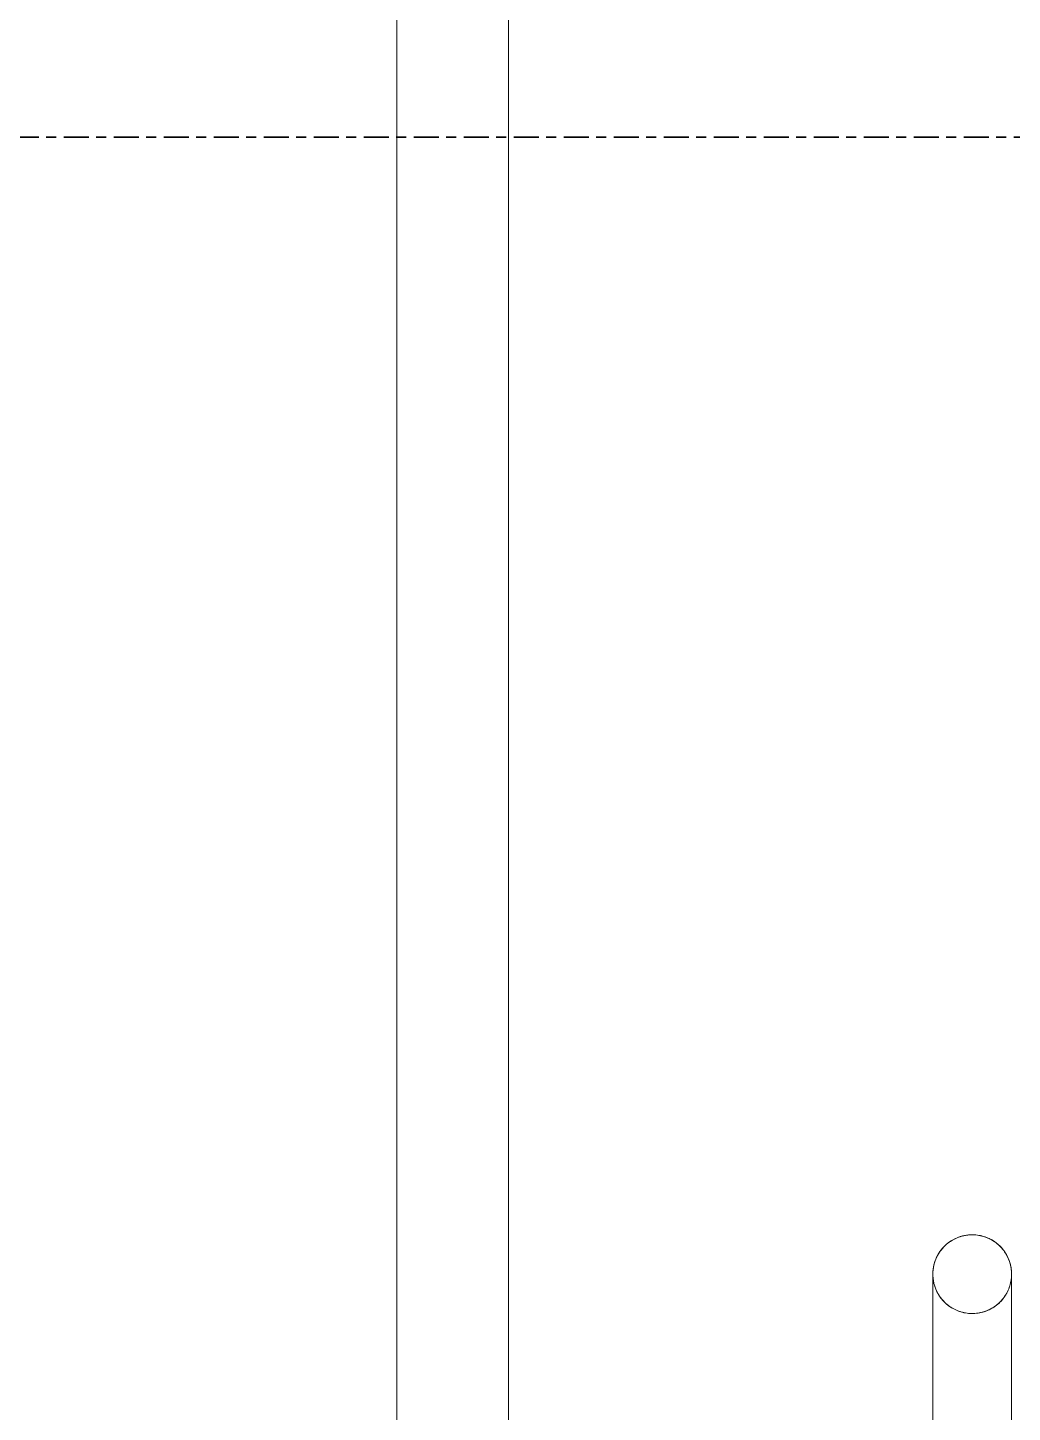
# Model space of a CAD drawing. Header units: millimetres. Extents: x -187664 to 435448, y -313239 to 299894.
# Drawn here: x 9274 to 9900, y -296269 to -295390 of the extents above; entities that cross this region are included whole.
import ezdxf

# ---------------------------------------------------------------- set-up
doc = ezdxf.new("R2010")
doc.units = ezdxf.units.MM
doc.linetypes.add('Centre', pattern=[31.75, 6.35, -4.7625, 15.875, -4.7625])
for name, color, linetype, lineweight in [('A-FLOR-HRAL', 7, 'Continuous', 25), ('A-FLOR-LEVL', 7, 'Continuous', 35), ('A-GENM', 7, 'Continuous', 9)]:
    doc.layers.add(name, color=color, linetype=linetype, lineweight=lineweight)

# ---------------------------------------------------------------- blocks, each defined once
blk = doc.blocks.new('DPA_GM-Cage Ladder - H6000 with Protection Ring-8200624-2140-01 ENTRANCE 1 ELEVATION 2')
at = {"layer": 'A-GENM', "color": 7}
for p, q in [((-15162.49, 113973.27), (-15162.49, 115715)), ((-15162.49, 114320), (-15162.49, 115715)), ((-15091.55, 113973.27), (-15091.55, 115715)), ((-15091.55, 114320), (-15091.55, 115715))]:
    blk.add_line(p, q, dxfattribs=at)
blk = doc.blocks.new('Railing - Half Circle_25mm-V562-2140-01 ENTRANCE 1 ELEVATION 2')
at = {"layer": 'A-FLOR-HRAL', "color": 7, "lineweight": 9, "flags": 128}
for points in [[(-14772.02, 114883.27), (-14772.04, 114884.27), (-14772.1, 114885.27), (-14772.2, 114886.26), (-14772.34, 114887.25), (-14772.52, 114888.24), (-14772.74, 114889.21), (-14772.99, 114890.18), (-14773.29, 114891.13), (-14773.62, 114892.08), (-14773.99, 114893), (-14774.4, 114893.92), (-14774.85, 114894.81), (-14775.33, 114895.69), (-14775.84, 114896.55), (-14776.39, 114897.39), (-14776.97, 114898.2), (-14777.58, 114898.99), (-14778.23, 114899.75), (-14778.9, 114900.49), (-14779.6, 114901.2), (-14780.33, 114901.89), (-14781.09, 114902.54), (-14781.88, 114903.16), (-14782.68, 114903.75), (-14783.51, 114904.31), (-14784.37, 114904.83), (-14785.24, 114905.32), (-14786.13, 114905.77), (-14787.04, 114906.19), (-14787.96, 114906.57), (-14788.9, 114906.91), (-14789.85, 114907.22), (-14790.82, 114907.49), (-14791.79, 114907.72), (-14792.77, 114907.91), (-14793.76, 114908.06), (-14794.75, 114908.17), (-14795.75, 114908.24), (-14796.75, 114908.27), (-14797.75, 114908.26), (-14798.75, 114908.21), (-14799.75, 114908.12), (-14800.74, 114907.99), (-14801.72, 114907.82), (-14802.7, 114907.62), (-14803.67, 114907.37), (-14804.63, 114907.08), (-14805.57, 114906.76), (-14806.51, 114906.4), (-14807.42, 114906), (-14808.32, 114905.57), (-14809.21, 114905.1), (-14810.07, 114904.59), (-14810.91, 114904.05), (-14811.73, 114903.48), (-14812.53, 114902.88), (-14813.3, 114902.24), (-14814.05, 114901.58), (-14814.77, 114900.88), (-14815.46, 114900.16), (-14816.12, 114899.41), (-14816.75, 114898.63), (-14817.34, 114897.83), (-14817.91, 114897), (-14818.44, 114896.16), (-14818.94, 114895.29), (-14819.4, 114894.4), (-14819.83, 114893.5), (-14820.22, 114892.58), (-14820.58, 114891.64), (-14820.89, 114890.7), (-14821.17, 114889.73), (-14821.41, 114888.76), (-14821.61, 114887.78), (-14821.77, 114886.8), (-14821.89, 114885.8), (-14821.97, 114884.81), (-14822.01, 114883.81), (-14822.02, 114883.27)], [(-14822.02, 114883.27), (-14822, 114882.27), (-14821.94, 114881.27), (-14821.84, 114880.28), (-14821.7, 114879.29), (-14821.52, 114878.3), (-14821.3, 114877.33), (-14821.05, 114876.36), (-14820.75, 114875.41), (-14820.42, 114874.46), (-14820.05, 114873.53), (-14819.64, 114872.62), (-14819.2, 114871.73), (-14818.72, 114870.85), (-14818.2, 114869.99), (-14817.65, 114869.15), (-14817.07, 114868.34), (-14816.46, 114867.55), (-14815.82, 114866.78), (-14815.14, 114866.05), (-14814.44, 114865.34), (-14813.71, 114864.65), (-14812.95, 114864), (-14812.17, 114863.38), (-14811.36, 114862.79), (-14810.53, 114862.23), (-14809.68, 114861.71), (-14808.8, 114861.22), (-14807.91, 114860.77), (-14807, 114860.35), (-14806.08, 114859.97), (-14805.14, 114859.62), (-14804.19, 114859.32), (-14803.22, 114859.05), (-14802.25, 114858.82), (-14801.27, 114858.63), (-14800.28, 114858.48), (-14799.29, 114858.37), (-14798.29, 114858.3), (-14797.29, 114858.27), (-14796.29, 114858.28), (-14795.29, 114858.33), (-14794.3, 114858.42), (-14793.3, 114858.55), (-14792.32, 114858.72), (-14791.34, 114858.92), (-14790.37, 114859.17), (-14789.41, 114859.46), (-14788.47, 114859.78), (-14787.53, 114860.14), (-14786.62, 114860.54), (-14785.72, 114860.97), (-14784.83, 114861.44), (-14783.97, 114861.95), (-14783.13, 114862.48), (-14782.31, 114863.06), (-14781.51, 114863.66), (-14780.74, 114864.3), (-14779.99, 114864.96), (-14779.28, 114865.66), (-14778.59, 114866.38), (-14777.93, 114867.13), (-14777.3, 114867.91), (-14776.7, 114868.71), (-14776.13, 114869.54), (-14775.6, 114870.38), (-14775.1, 114871.25), (-14774.64, 114872.14), (-14774.21, 114873.04), (-14773.82, 114873.96), (-14773.46, 114874.89), (-14773.15, 114875.84), (-14772.87, 114876.8), (-14772.63, 114877.77), (-14772.43, 114878.75), (-14772.27, 114879.74), (-14772.15, 114880.73), (-14772.07, 114881.73), (-14772.03, 114882.73), (-14772.02, 114883.27)]]:
    blk.add_lwpolyline(points, dxfattribs=at)
at = {"layer": 'A-FLOR-HRAL', "color": 7, "lineweight": 9}
for start, end in [(102.35521, 113.43619), (68.29944, 78.64582), (59.83678, 66.32466), (139.35743, 150.84625), (180, 190.98917), (210.8973, 222.23971), (246.66055, 257.64479), (281.17713, 296.68539)]:
    blk.add_arc((-14797.02, 114883.27), 25, start, end, dxfattribs=at)
blk = doc.blocks.new('Railing - Post_50mm-18334303-2140-01 ENTRANCE 1 ELEVATION 2')
at = {"layer": 'A-FLOR-HRAL', "color": 7, "lineweight": 9}
for p, q in [((-15772.02, 114883.27), (-15772.02, 113973.27)), ((-15722.02, 113973.27), (-15722.02, 114883.27))]:
    blk.add_line(p, q, dxfattribs=at)
blk = doc.blocks.new('Railing - Post_50mm-V563-2140-01 ENTRANCE 1 ELEVATION 2')
at = {"layer": 'A-FLOR-HRAL', "color": 7, "lineweight": 9}
for p, q in [((-14822.02, 114008.27), (-14822.02, 114883.27)), ((-14772.02, 114883.27), (-14772.02, 114008.27)), ((-14772.02, 114008.27), (-14822.02, 114008.27)), ((-14822.02, 114008.27), (-14772.02, 114008.27))]:
    blk.add_line(p, q, dxfattribs=at)
blk = doc.blocks.new('Railing - Railing-15921398-2140-01 ENTRANCE 1 ELEVATION 2')
at = {"color": 7, "extrusion": (0, 0, -1), "zscale": -1}
blk.add_blockref('Railing - Post_50mm-18334303-2140-01 ENTRANCE 1 ELEVATION 2', (30544.04, 0), dxfattribs=at)
at = {"color": 7}
blk.add_blockref('Railing - Post_50mm-V563-2140-01 ENTRANCE 1 ELEVATION 2', (0, 0), dxfattribs=at)
blk = doc.blocks.new('Top Rail Type - Half Circle_25mm-V564-2140-01 ENTRANCE 1 ELEVATION 2')
at = {"layer": 'A-FLOR-HRAL', "color": 7, "lineweight": 9, "flags": 128}
for points in [[(-14772.02, 114883.27), (-14772.04, 114884.27), (-14772.1, 114885.27), (-14772.2, 114886.26), (-14772.34, 114887.25), (-14772.52, 114888.24), (-14772.74, 114889.21), (-14772.99, 114890.18), (-14773.29, 114891.13), (-14773.62, 114892.08), (-14773.99, 114893), (-14774.4, 114893.92), (-14774.85, 114894.81), (-14775.33, 114895.69), (-14775.84, 114896.55), (-14776.39, 114897.39), (-14776.97, 114898.2), (-14777.58, 114898.99), (-14778.23, 114899.75), (-14778.9, 114900.49), (-14779.6, 114901.2), (-14780.33, 114901.89), (-14781.09, 114902.54), (-14781.88, 114903.16), (-14782.68, 114903.75), (-14783.51, 114904.31), (-14784.37, 114904.83), (-14785.24, 114905.32), (-14786.13, 114905.77), (-14787.04, 114906.19), (-14787.96, 114906.57), (-14788.9, 114906.91), (-14789.85, 114907.22), (-14790.82, 114907.49), (-14791.79, 114907.72), (-14792.77, 114907.91), (-14793.76, 114908.06), (-14794.75, 114908.17), (-14795.75, 114908.24), (-14796.75, 114908.27), (-14797.75, 114908.26), (-14798.75, 114908.21), (-14799.75, 114908.12), (-14800.74, 114907.99), (-14801.72, 114907.82), (-14802.7, 114907.62), (-14803.67, 114907.37), (-14804.63, 114907.08), (-14805.57, 114906.76), (-14806.51, 114906.4), (-14807.42, 114906), (-14808.32, 114905.57), (-14809.21, 114905.1), (-14810.07, 114904.59), (-14810.91, 114904.05), (-14811.73, 114903.48), (-14812.53, 114902.88), (-14813.3, 114902.24), (-14814.05, 114901.58), (-14814.77, 114900.88), (-14815.46, 114900.16), (-14816.12, 114899.41), (-14816.75, 114898.63), (-14817.34, 114897.83), (-14817.91, 114897), (-14818.44, 114896.16), (-14818.94, 114895.29), (-14819.4, 114894.4), (-14819.83, 114893.5), (-14820.22, 114892.58), (-14820.58, 114891.64), (-14820.89, 114890.7), (-14821.17, 114889.73), (-14821.41, 114888.76), (-14821.61, 114887.78), (-14821.77, 114886.8), (-14821.89, 114885.8), (-14821.97, 114884.81), (-14822.01, 114883.81), (-14822.02, 114883.27)], [(-14822.02, 114883.27), (-14822, 114882.27), (-14821.94, 114881.27), (-14821.84, 114880.28), (-14821.7, 114879.29), (-14821.52, 114878.3), (-14821.3, 114877.33), (-14821.05, 114876.36), (-14820.75, 114875.41), (-14820.42, 114874.46), (-14820.05, 114873.53), (-14819.64, 114872.62), (-14819.2, 114871.73), (-14818.72, 114870.85), (-14818.2, 114869.99), (-14817.65, 114869.15), (-14817.07, 114868.34), (-14816.46, 114867.55), (-14815.82, 114866.78), (-14815.14, 114866.05), (-14814.44, 114865.34), (-14813.71, 114864.65), (-14812.95, 114864), (-14812.17, 114863.38), (-14811.36, 114862.79), (-14810.53, 114862.23), (-14809.68, 114861.71), (-14808.8, 114861.22), (-14807.91, 114860.77), (-14807, 114860.35), (-14806.08, 114859.97), (-14805.14, 114859.62), (-14804.19, 114859.32), (-14803.22, 114859.05), (-14802.25, 114858.82), (-14801.27, 114858.63), (-14800.28, 114858.48), (-14799.29, 114858.37), (-14798.29, 114858.3), (-14797.29, 114858.27), (-14796.29, 114858.28), (-14795.29, 114858.33), (-14794.3, 114858.42), (-14793.3, 114858.55), (-14792.32, 114858.72), (-14791.34, 114858.92), (-14790.37, 114859.17), (-14789.41, 114859.46), (-14788.47, 114859.78), (-14787.53, 114860.14), (-14786.62, 114860.54), (-14785.72, 114860.97), (-14784.83, 114861.44), (-14783.97, 114861.95), (-14783.13, 114862.48), (-14782.31, 114863.06), (-14781.51, 114863.66), (-14780.74, 114864.3), (-14779.99, 114864.96), (-14779.28, 114865.66), (-14778.59, 114866.38), (-14777.93, 114867.13), (-14777.3, 114867.91), (-14776.7, 114868.71), (-14776.13, 114869.54), (-14775.6, 114870.38), (-14775.1, 114871.25), (-14774.64, 114872.14), (-14774.21, 114873.04), (-14773.82, 114873.96), (-14773.46, 114874.89), (-14773.15, 114875.84), (-14772.87, 114876.8), (-14772.63, 114877.77), (-14772.43, 114878.75), (-14772.27, 114879.74), (-14772.15, 114880.73), (-14772.07, 114881.73), (-14772.03, 114882.73), (-14772.02, 114883.27)]]:
    blk.add_lwpolyline(points, dxfattribs=at)
at = {"layer": 'A-FLOR-HRAL', "color": 7, "lineweight": 9}
for start, end in [(102.35521, 113.43619), (68.29944, 78.64582), (59.83678, 66.32466), (139.35743, 150.84625), (180, 190.98917), (210.8973, 222.23971), (246.66055, 257.64479), (281.17713, 296.68539)]:
    blk.add_arc((-14797.02, 114883.27), 25, start, end, dxfattribs=at)
blk = doc.blocks.new('Top Rail Type - Top Rail_Internal_-15921409-2140-01 ENTRANCE 1 ELEVATION 2')
at = {"layer": 'A-FLOR-HRAL', "color": 7, "lineweight": 9}
for p, q in [((-14822.02, 114883.27), (-14822.02, 113973.27)), ((-14772.02, 113973.27), (-14772.02, 114883.27))]:
    blk.add_line(p, q, dxfattribs=at)
for start, end in [(37.75062, 180), (0, 34.69918), (180, 322.24938), (325.30082, 0)]:
    blk.add_arc((-14797.02, 114883.27), 25, start, end, dxfattribs=at)
for points, knots in [([(-14822.02, 114883.27), (-14822.02, 114885.46), (-14821.45, 114889.81), (-14818.92, 114895.91), (-14814.9, 114901.15), (-14809.66, 114905.17), (-14803.57, 114907.69), (-14794.84, 114908.85), (-14786.12, 114906.51), (-14780.04, 114901.84), (-14777.9, 114899.41), (-14777.25, 114898.57)], [0, 0, 0, 0, 0.0833333, 0.1666667, 0.25, 0.3333333, 0.4166667, 0.5, 0.6666667, 0.75, 0.7902743, 0.7902743, 0.7902743, 0.7902743]), ([(-14776.47, 114897.5), (-14776.08, 114896.94), (-14774.54, 114894.52), (-14772.59, 114889.81), (-14772.02, 114885.46), (-14772.02, 114883.27)], [0.8072268, 0.8072268, 0.8072268, 0.8072268, 0.8333333, 0.9166667, 1, 1, 1, 1])]:
    blk.add_open_spline(points, degree=3, knots=knots, dxfattribs=at)

msp = doc.modelspace()

# ---------------------------------------------------------------- linework, layer by layer
at = {"layer": 'A-FLOR-LEVL', "color": 7, "linetype": 'Centre'}
msp.add_line((-6493.623, -295459.59), (38178.136, -295459.59), dxfattribs=at)

# ---------------------------------------------------------------- block references
at = {"layer": 'A-FLOR-HRAL', "color": 7, "lineweight": 9}
for name in ['Top Rail Type - Top Rail_Internal_-15921409-2140-01 ENTRANCE 1 ELEVATION 2', 'Railing - Half Circle_25mm-V562-2140-01 ENTRANCE 1 ELEVATION 2', 'Top Rail Type - Half Circle_25mm-V564-2140-01 ENTRANCE 1 ELEVATION 2', 'Railing - Railing-15921398-2140-01 ENTRANCE 1 ELEVATION 2']:
    msp.add_blockref(name, (24671.173, -411064.71), dxfattribs=at)
at = {"layer": 'A-GENM', "color": 7}
msp.add_blockref('DPA_GM-Cage Ladder - H6000 with Protection Ring-8200624-2140-01 ENTRANCE 1 ELEVATION 2', (24671.173, -411064.71), dxfattribs=at)

doc.saveas('drawing.dxf')
